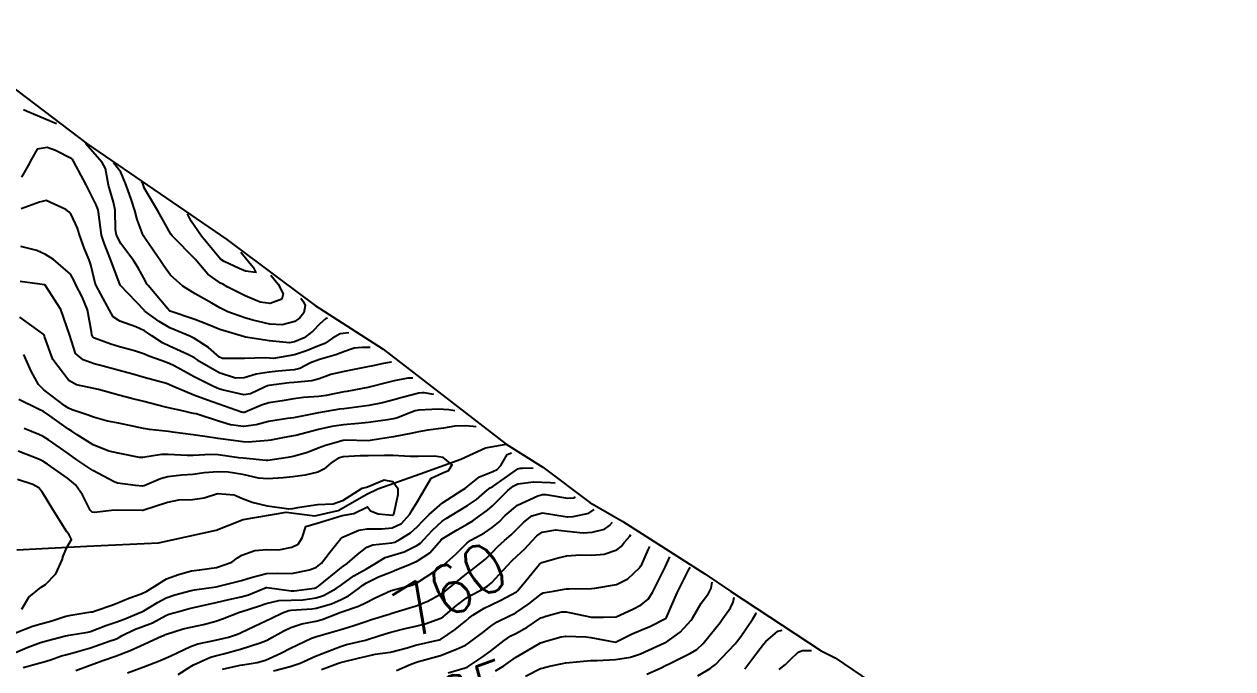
# Model space of a CAD drawing. Header units: metres. Extents: x 318500 to 325275, y 7408834 to 7428799.
# Drawn here: x 322511.4 to 322608.1, y 7422247 to 7422298.6 of the extents above; entities that cross this region are included whole.
import ezdxf
from ezdxf.enums import TextEntityAlignment as Align

# ---------------------------------------------------------------- set-up
doc = ezdxf.new("R2010")
doc.units = ezdxf.units.M
doc.header["$MEASUREMENT"] = 0
for name, color, linetype in [('Area', 45, 'Continuous'), ('Cotas', 45, 'Continuous'), ('Curvas de Nivel 1m', 11, 'Continuous'), ('Curvas de Nivel 5m', 15, 'Continuous'), ('Hidrografia', 140, 'Continuous'), ('Vias Primárias', 230, 'Continuous')]:
    doc.layers.add(name, color=color, linetype=linetype)
doc.styles.add('Style-STANDARD', font='STANDARD.shx')

msp = doc.modelspace()

# ---------------------------------------------------------------- linework, layer by layer
at = {"layer": 'Area'}
msp.add_lwpolyline([(322509.418, 7422294.309), (322516.441, 7422288.995), (322527.6, 7422281.355), (322531.829, 7422278.171), (322534.654, 7422276.073), (322540.114, 7422272.568), (322549.951, 7422264.971), (322552.882, 7422263.139), (322556.646, 7422260.308), (322559.262, 7422258.796), (322565.837, 7422254.613), (322567.887, 7422253.22), (322575.131, 7422248.467), (322576.265, 7422247.901), (322585.902, 7422241.339), (322589.257, 7422238.92), (322597.853, 7422233.155), (322599.221, 7422232.122), (322607.31, 7422226.565), (322615.001, 7422220.49)], dxfattribs=at)
at = {"layer": 'Curvas de Nivel 1m', "flags": 128}
for points, elevation in [([(322513.98, 7422290.6), (322511.639, 7422291.594), (322511.344, 7422291.704)], 762), ([(322535.66, 7422275.05), (322535.493, 7422275.016), (322535.037, 7422274.605), (322534.488, 7422274.018), (322533.773, 7422273.489), (322533.017, 7422273.154), (322532.6, 7422273.091), (322531.017, 7422273.238), (322529.089, 7422273.549), (322529.02, 7422273.565), (322529.002, 7422273.568), (322527.029, 7422274.152), (322526.012, 7422274.572), (322525.04, 7422274.961), (322523.068, 7422275.612), (322523.05, 7422275.616), (322522.862, 7422275.824), (322521.299, 7422277.657), (322521.207, 7422277.784), (322521.083, 7422278.006), (322520.504, 7422279.078), (322520.129, 7422279.675), (322519.12, 7422281.033), (322518.78, 7422281.694), (322518.698, 7422282.131), (322518.656, 7422283.695), (322518.533, 7422284.323), (322518.145, 7422285.7), (322517.888, 7422287.014), (322517.622, 7422287.497), (322516.29, 7422289.02)], 762), ([(322537.37, 7422273.88), (322536.663, 7422273.816), (322536.062, 7422273.46), (322535.444, 7422273.038), (322535.014, 7422272.862), (322533.961, 7422272.437), (322533.006, 7422272.114), (322531.32, 7422271.842), (322531.003, 7422271.848), (322530.662, 7422271.875), (322529.003, 7422271.841), (322527.251, 7422271.824), (322527.004, 7422271.936), (322526.141, 7422272.723), (322525.018, 7422273.441), (322524.628, 7422273.614), (322523.03, 7422274.293), (322522.179, 7422274.784), (322521.049, 7422275.617), (322521.002, 7422275.66), (322519.08, 7422277.69), (322518.325, 7422279.698), (322517.782, 7422281.041), (322517.574, 7422281.706), (322517.323, 7422283.533), (322517.296, 7422283.709), (322517.156, 7422284.129), (322516.354, 7422285.722), (322515.329, 7422287.618), (322515.263, 7422287.739), (322515.211, 7422287.791), (322513.909, 7422288.452), (322513.219, 7422288.706), (322512.434, 7422288.562), (322511.989, 7422287.782), (322511.717, 7422287.27), (322511.188, 7422286.329)], 761), ([(322533.52, 7422276.65), (322533.744, 7422276.366), (322533.874, 7422276.08), (322533.749, 7422275.49), (322533.449, 7422275.089), (322533.039, 7422274.799), (322532.021, 7422274.53), (322531.036, 7422274.589), (322529.691, 7422274.893), (322529.043, 7422275.074), (322527.688, 7422275.57), (322527.054, 7422275.88), (322526.389, 7422276.262), (322525.071, 7422277.009), (322524.084, 7422277.62), (322523.089, 7422278.486), (322522.608, 7422279.15), (322522.297, 7422279.642), (322521.125, 7422281.335), (322520.921, 7422281.663), (322520.438, 7422282.959), (322520.249, 7422283.674), (322519.963, 7422284.479), (322519.555, 7422285.684), (322519.121, 7422286.723), (322518.53, 7422287.48)], 763), ([(322531.13, 7422278.5), (322531.705, 7422277.764), (322532.102, 7422277), (322532.009, 7422276.573), (322531.06, 7422276.22), (322530.27, 7422276.329), (322529.069, 7422276.83), (322527.627, 7422277.572), (322527.269, 7422277.765), (322527.083, 7422277.865), (322526.08, 7422278.586), (322525.205, 7422279.608), (322525.102, 7422279.737), (322523.24, 7422281.629), (322523.132, 7422281.773), (322522.084, 7422283.646), (322521.175, 7422285.169), (322521, 7422285.485), (322520.932, 7422285.664), (322520.869, 7422285.821), (322520.78, 7422285.94)], 764), ([(322540.78, 7422271.54), (322540.711, 7422271.539), (322540.011, 7422271.405), (322539.182, 7422271.233), (322538.997, 7422271.196), (322537.531, 7422270.903), (322536.99, 7422270.792), (322535.906, 7422270.541), (322534.981, 7422270.215), (322534.408, 7422270.049), (322532.976, 7422269.914), (322532.597, 7422269.884), (322530.972, 7422269.662), (322530.864, 7422269.639), (322530.625, 7422269.533), (322529.499, 7422269.007), (322528.961, 7422268.924), (322527.215, 7422269.327), (322526.967, 7422269.41), (322526.547, 7422269.586), (322524.981, 7422270.364), (322523.386, 7422271.234), (322522.997, 7422271.426), (322522.434, 7422271.638), (322521.373, 7422272.024), (322521.005, 7422272.178), (322520.226, 7422272.45), (322519.011, 7422272.777), (322518.315, 7422272.992), (322517.017, 7422273.459), (322516.87, 7422273.563), (322516.805, 7422273.713), (322516.774, 7422273.964), (322516.452, 7422275.719), (322516.031, 7422276.76), (322515.529, 7422277.733), (322515.393, 7422278.045), (322515.088, 7422278.565), (322513.746, 7422279.754), (322513.106, 7422280.152), (322512.41, 7422280.471), (322511.115, 7422280.787)], 759), ([(322542.47, 7422270.26), (322542.09, 7422270.272), (322540.98, 7422270.057), (322540.452, 7422269.924), (322538.972, 7422269.54), (322538.875, 7422269.518), (322538.444, 7422269.428), (322537.21, 7422269.203), (322536.966, 7422269.155), (322535.549, 7422268.876), (322534.96, 7422268.802), (322533.727, 7422268.719), (322532.957, 7422268.606), (322532.015, 7422268.453), (322530.951, 7422268.289), (322530.373, 7422268.111), (322529.065, 7422267.549), (322528.978, 7422267.511), (322528.94, 7422267.507), (322528.9, 7422267.511), (322528.778, 7422267.552), (322526.949, 7422268.179), (322526.052, 7422268.495), (322524.959, 7422268.902), (322523.246, 7422269.627), (322522.972, 7422269.756), (322522.782, 7422269.824), (322520.98, 7422270.327), (322520.085, 7422270.568), (322518.988, 7422270.863), (322517.406, 7422271.291), (322516.996, 7422271.413), (322516.104, 7422271.723), (322515.502, 7422272.23), (322515.02, 7422273.74), (322514.322, 7422275.747), (322513.069, 7422277.687), (322513.022, 7422277.713), (322512.635, 7422277.767), (322511.073, 7422277.982)], 758), ([(322544.16, 7422268.96), (322543.384, 7422269.086), (322543.236, 7422269.096), (322542.965, 7422269.068), (322541.618, 7422268.725), (322540.957, 7422268.529), (322540.061, 7422268.296), (322538.95, 7422268.08), (322538.382, 7422267.995), (322536.946, 7422267.822), (322536.622, 7422267.776), (322534.94, 7422267.499), (322534.916, 7422267.495), (322534.796, 7422267.472), (322532.936, 7422267.1), (322532.459, 7422267.031), (322530.933, 7422266.788), (322529.944, 7422266.525), (322528.929, 7422266.405), (322527.898, 7422266.534), (322526.932, 7422266.81), (322525.138, 7422267.398), (322524.938, 7422267.443), (322524.806, 7422267.469), (322524.15, 7422267.612), (322522.944, 7422267.899), (322522.599, 7422267.982), (322520.951, 7422268.397), (322519.984, 7422268.64), (322518.958, 7422268.903), (322517.327, 7422269.342), (322516.966, 7422269.43), (322515.564, 7422269.731), (322514.975, 7422270.067), (322513.688, 7422271.753), (322513.018, 7422273.586), (322512.984, 7422273.725), (322512.966, 7422273.761), (322511.04, 7422275.13)], 757), ([(322545.85, 7422267.66), (322545.36, 7422267.731), (322544.504, 7422267.789), (322542.945, 7422267.706), (322542.674, 7422267.643), (322541.984, 7422267.38), (322541.241, 7422267.083), (322540.936, 7422267.005), (322540.462, 7422266.924), (322538.933, 7422266.704), (322538.142, 7422266.642), (322536.931, 7422266.54), (322535.999, 7422266.389), (322534.927, 7422266.148), (322533.111, 7422265.686), (322532.921, 7422265.646), (322532.186, 7422265.511), (322531.131, 7422265.312), (322530.916, 7422265.281), (322529.311, 7422265.15), (322528.914, 7422265.166), (322527.096, 7422265.398), (322526.918, 7422265.425), (322525.832, 7422265.591), (322524.921, 7422265.73), (322523.248, 7422265.95), (322522.924, 7422265.989), (322521.421, 7422266.148), (322520.926, 7422266.239), (322520.188, 7422266.407), (322518.93, 7422266.656), (322518.067, 7422266.828), (322516.934, 7422267.145), (322516.519, 7422267.3), (322515.22, 7422267.736), (322514.942, 7422267.849), (322514.649, 7422268.038), (322512.964, 7422269.336), (322512.538, 7422269.766), (322511.942, 7422270.819), (322511.522, 7422271.782), (322511.372, 7422272.153)], 756), ([(322510.685, 7422248.335), (322511.627, 7422248.714), (322512.694, 7422249.114), (322513.183, 7422249.268), (322514.699, 7422249.647), (322515.158, 7422249.733), (322516.473, 7422249.944), (322516.704, 7422250.008), (322517.922, 7422250.481), (322518.716, 7422250.75), (322519.392, 7422251.001), (322520.728, 7422251.539), (322520.813, 7422251.574), (322520.953, 7422251.657), (322522.044, 7422252.337), (322522.746, 7422252.701), (322523.434, 7422252.936), (322524.755, 7422253.275), (322525.023, 7422253.33), (322526.76, 7422253.58), (322528.765, 7422254.078), (322529.558, 7422254.329), (322530.771, 7422254.649), (322531.625, 7422254.658), (322532.771, 7422254.635), (322534.226, 7422254.929), (322534.777, 7422255.143), (322535.174, 7422255.464), (322535.865, 7422256.383), (322536.708, 7422257.451), (322536.761, 7422257.501), (322536.811, 7422257.53), (322538.155, 7422258.095), (322538.822, 7422258.21), (322540.009, 7422258.215), (322540.824, 7422258.291), (322541.567, 7422258.644), (322542.233, 7422259.376), (322542.453, 7422259.765), (322542.85, 7422260.41), (322543.413, 7422261.362), (322543.951, 7422262.277), (322544.88, 7422262.701), (322545.332, 7422262.884), (322545.624, 7422263.329), (322544.899, 7422263.919), (322544.216, 7422264.034), (322542.899, 7422263.99), (322542.276, 7422264), (322540.9, 7422264.086), (322540.215, 7422264.085), (322538.9, 7422264.061), (322538.272, 7422264.057), (322536.898, 7422263.965), (322536.494, 7422263.856), (322535.912, 7422263.46), (322535.362, 7422262.986), (322534.879, 7422262.753), (322533.858, 7422262.502), (322532.873, 7422262.367), (322532.099, 7422262.285), (322530.87, 7422262.199), (322530.127, 7422262.275), (322528.875, 7422262.546), (322527.709, 7422262.736), (322526.878, 7422262.78), (322525.776, 7422262.692), (322524.875, 7422262.572), (322523.99, 7422262.497), (322522.871, 7422262.364), (322522.296, 7422262.212), (322520.989, 7422261.658), (322520.86, 7422261.631), (322520.299, 7422261.666), (322518.863, 7422261.874), (322518.579, 7422261.97), (322516.878, 7422262.889), (322515.6, 7422263.729), (322514.897, 7422264.234), (322513.342, 7422265.327), (322512.918, 7422265.597), (322512.57, 7422265.765), (322511.389, 7422266.248)], 754), ([(322510.702, 7422249.891), (322512.047, 7422250.433), (322512.713, 7422250.617), (322513.613, 7422250.854), (322514.722, 7422251.225), (322515.135, 7422251.323), (322516.728, 7422251.568), (322516.845, 7422251.592), (322517.227, 7422251.703), (322518.333, 7422252.089), (322518.738, 7422252.246), (322519.749, 7422252.666), (322520.75, 7422253.017), (322521.189, 7422253.218), (322521.84, 7422253.644), (322522.766, 7422254.21), (322523.73, 7422254.576), (322524.772, 7422254.846), (322525.417, 7422254.95), (322526.776, 7422255.132), (322527.993, 7422255.562), (322528.451, 7422255.889), (322528.788, 7422256.107), (322529.84, 7422256.489), (322530.796, 7422256.571), (322531.763, 7422256.543), (322532.799, 7422256.737), (322533.293, 7422257.002), (322533.639, 7422257.488), (322533.909, 7422258.399), (322534.828, 7422258.656), (322535.428, 7422258.867), (322536.838, 7422259.293), (322536.976, 7422259.31), (322537.765, 7422259.436), (322538.846, 7422259.983), (322539.088, 7422259.662), (322539.717, 7422259.407), (322540.839, 7422259.301), (322540.906, 7422259.322), (322540.95, 7422259.389), (322541.293, 7422260.948), (322541.302, 7422261.386), (322540.869, 7422261.969), (322540.172, 7422262.099), (322538.862, 7422261.556), (322538.762, 7422261.521), (322538.408, 7422261.427), (322536.85, 7422260.455), (322536.105, 7422260.2), (322534.847, 7422260.125), (322533.253, 7422259.903), (322532.843, 7422259.801), (322532.547, 7422259.799), (322530.845, 7422260.025), (322529.616, 7422260.307), (322528.851, 7422260.621), (322528.191, 7422260.898), (322526.854, 7422261.01), (322525.787, 7422260.654), (322524.849, 7422260.54), (322523.741, 7422260.508), (322522.847, 7422260.32), (322520.873, 7422259.692), (322520.84, 7422259.682), (322520.819, 7422259.681), (322518.84, 7422259.715), (322518.389, 7422259.687), (322517.027, 7422259.517), (322516.838, 7422259.56), (322516.665, 7422259.713), (322516.053, 7422260.923), (322515.505, 7422261.73), (322514.868, 7422262.273), (322513.249, 7422263.392), (322512.888, 7422263.62), (322512.607, 7422263.764), (322510.899, 7422264.415)], 753), ([(322515.514, 7422246.881), (322516.674, 7422247.308), (322516.962, 7422247.419), (322517.68, 7422247.695), (322518.683, 7422248.028), (322519.881, 7422248.475), (322520.692, 7422248.865), (322522.377, 7422249.635), (322522.609, 7422249.724), (322522.702, 7422249.754), (322524.109, 7422250.209), (322524.711, 7422250.362), (322525.728, 7422250.577), (322526.719, 7422250.843), (322527.263, 7422251.031), (322528.616, 7422251.552), (322528.704, 7422251.577), (322528.731, 7422251.587), (322530.215, 7422252.051), (322530.741, 7422252.247), (322531.76, 7422252.495), (322532.745, 7422252.516), (322533.687, 7422252.545), (322534.748, 7422252.692), (322535.336, 7422252.876), (322536.354, 7422253.446), (322536.763, 7422253.746), (322537.754, 7422254.446), (322538.776, 7422255.02), (322539.43, 7422255.41), (322540.259, 7422255.927), (322540.791, 7422256.091), (322541.786, 7422256.389), (322542.803, 7422256.879), (322543.09, 7422257.082), (322543.36, 7422257.362), (322544.054, 7422258.119), (322544.832, 7422258.819), (322545.137, 7422259.034), (322545.635, 7422259.328), (322546.848, 7422260.067), (322547.583, 7422260.573), (322548.423, 7422261.294), (322548.668, 7422261.487), (322548.865, 7422261.609), (322549.857, 7422262.294), (322550.886, 7422263.018), (322551.07, 7422263.074), (322551.247, 7422263.076), (322552.11, 7422263.1)], 756), ([(322511.217, 7422251.783), (322511.762, 7422252.757), (322512.757, 7422253.551), (322512.89, 7422253.627), (322513.088, 7422253.757), (322513.911, 7422254.606), (322514.417, 7422255.744), (322514.503, 7422256.024), (322514.795, 7422256.724), (322515.186, 7422257.353), (322514.989, 7422257.737), (322514.813, 7422257.972), (322513.672, 7422259.752), (322512.854, 7422261.123), (322512.576, 7422261.483), (322512.083, 7422261.772), (322510.865, 7422262.146)], 752), ([(322519.647, 7422246.689), (322520.671, 7422247.08), (322521.097, 7422247.231), (322522.128, 7422247.638), (322522.682, 7422247.864), (322523.111, 7422248.05), (322524.692, 7422248.814), (322525.268, 7422249.02), (322526.697, 7422249.315), (322527.739, 7422249.564), (322528.46, 7422249.797), (322528.705, 7422249.905), (322529.815, 7422250.432), (322530.72, 7422250.854), (322531.165, 7422251.074), (322532.06, 7422251.507), (322532.557, 7422251.677), (322532.733, 7422251.7), (322534.398, 7422251.813), (322534.736, 7422251.861), (322535.964, 7422252.23), (322536.747, 7422252.552), (322537.334, 7422252.851), (322538.094, 7422253.427), (322538.469, 7422253.717), (322538.765, 7422253.887), (322539.733, 7422254.369), (322540.774, 7422254.789), (322541.209, 7422254.953), (322542.204, 7422255.376), (322542.617, 7422255.537), (322542.783, 7422255.603), (322543.849, 7422256.3), (322544.732, 7422257.341), (322544.767, 7422257.384), (322544.811, 7422257.42), (322546.011, 7422258.134), (322546.829, 7422258.6), (322547.272, 7422258.867), (322547.903, 7422259.299), (322548.441, 7422259.697), (322548.848, 7422260.05), (322550.078, 7422261.272), (322550.505, 7422261.626), (322550.868, 7422261.818), (322552.128, 7422261.984), (322553.502, 7422261.911), (322553.86, 7422261.9)], 757), ([(322523.709, 7422246.569), (322524.674, 7422247.179), (322524.943, 7422247.33), (322525.455, 7422247.592), (322526.304, 7422247.963), (322526.685, 7422248.072), (322527.333, 7422248.216), (322528.69, 7422248.581), (322530.278, 7422249.108), (322530.697, 7422249.252), (322530.882, 7422249.334), (322531.196, 7422249.515), (322532.156, 7422250.058), (322532.712, 7422250.324), (322533.595, 7422250.609), (322534.72, 7422250.831), (322535.218, 7422250.967), (322536.443, 7422251.444), (322536.651, 7422251.522), (322536.732, 7422251.542), (322538.143, 7422252.022), (322538.744, 7422252.324), (322539.46, 7422252.699), (322540.758, 7422253.276), (322540.843, 7422253.305), (322541.148, 7422253.386), (322542.416, 7422253.721), (322542.765, 7422253.875), (322544.317, 7422254.889), (322544.779, 7422255.197), (322544.967, 7422255.337), (322545.926, 7422256.19), (322546.806, 7422257.068), (322546.931, 7422257.186), (322547.115, 7422257.307), (322548.209, 7422257.906), (322548.825, 7422258.316), (322549.357, 7422258.757), (322549.868, 7422259.275), (322550.848, 7422260.098), (322552.468, 7422260.847), (322552.857, 7422260.951), (322553.127, 7422260.958), (322554.854, 7422260.656), (322555.366, 7422260.691), (322555.49, 7422260.78)], 758), ([(322527.252, 7422246.991), (322528.676, 7422247.308), (322528.88, 7422247.343), (322530.014, 7422247.53), (322530.682, 7422247.704), (322531.914, 7422248.282), (322532.692, 7422248.687), (322534.372, 7422249.475), (322534.611, 7422249.562), (322534.702, 7422249.588), (322536.162, 7422249.995), (322536.711, 7422250.165), (322537.68, 7422250.465), (322538.721, 7422250.803), (322539.182, 7422250.954), (322540.581, 7422251.392), (322540.691, 7422251.43), (322540.731, 7422251.444), (322542.222, 7422251.891), (322542.74, 7422252.055), (322543.665, 7422252.437), (322544.755, 7422253.012), (322544.947, 7422253.147), (322545.185, 7422253.334), (322546.773, 7422254.607), (322547.174, 7422254.908), (322547.689, 7422255.301), (322548.282, 7422255.801), (322548.795, 7422256.285), (322549.285, 7422256.8), (322549.803, 7422257.275), (322550.344, 7422257.74), (322550.824, 7422258.212), (322551.346, 7422258.739), (322551.995, 7422259.243), (322552.843, 7422259.491), (322554.664, 7422259.212), (322554.839, 7422259.167), (322554.888, 7422259.161), (322555.304, 7422259.203), (322556.558, 7422259.469), (322556.97, 7422259.77)], 759), ([(322535.164, 7422246.971), (322536.44, 7422247.444), (322536.681, 7422247.522), (322538.212, 7422247.897), (322538.686, 7422248.018), (322539.465, 7422248.186), (322540.69, 7422248.366), (322542.021, 7422248.705), (322542.695, 7422248.908), (322544.577, 7422249.342), (322544.676, 7422249.365), (322544.7, 7422249.373), (322545.867, 7422250.168), (322546.723, 7422250.871), (322546.963, 7422251.071), (322547.286, 7422251.304), (322548.174, 7422251.86), (322548.743, 7422252.147), (322549.516, 7422252.511), (322550.759, 7422253.179), (322550.807, 7422253.212), (322550.858, 7422253.259), (322551.271, 7422253.758), (322552.474, 7422255.235), (322552.619, 7422255.396), (322552.784, 7422255.512), (322554.112, 7422255.894), (322554.793, 7422256.051), (322555.855, 7422256.133), (322556.794, 7422256.107), (322557.775, 7422256.186), (322558.801, 7422256.538), (322559.138, 7422256.813), (322559.4, 7422257.144), (322559.824, 7422257.639), (322559.91, 7422257.75)], 761), ([(322541.159, 7422246.897), (322542.258, 7422247.366), (322542.682, 7422247.54), (322542.934, 7422247.609), (322544.687, 7422248.08), (322545.959, 7422248.588), (322546.696, 7422248.925), (322546.94, 7422249.065), (322547.255, 7422249.304), (322548.072, 7422249.934), (322548.717, 7422250.431), (322549.235, 7422250.77), (322550.223, 7422251.268), (322550.568, 7422251.426), (322550.734, 7422251.516), (322551.761, 7422252.228), (322552.757, 7422253.017), (322552.898, 7422253.088), (322553.738, 7422253.22), (322554.595, 7422253.379), (322554.762, 7422253.407), (322554.976, 7422253.42), (322556.763, 7422253.437), (322557.045, 7422253.458), (322558.766, 7422253.772), (322559.683, 7422254.228), (322560.624, 7422255.132), (322560.695, 7422255.217), (322560.784, 7422255.374), (322561.338, 7422256.585), (322561.44, 7422256.8)], 762), ([(322545.302, 7422246.699), (322546.677, 7422247.114), (322546.819, 7422247.168), (322547.069, 7422247.306), (322548.036, 7422247.947), (322548.691, 7422248.427), (322549.787, 7422249.274), (322550.324, 7422249.647), (322550.709, 7422249.857), (322551.618, 7422250.345), (322552.728, 7422251.091), (322552.821, 7422251.137), (322553.116, 7422251.226), (322554.379, 7422251.57), (322554.736, 7422251.58), (322556.647, 7422251.181), (322556.73, 7422251.164), (322556.749, 7422251.16), (322557.73, 7422251.165), (322558.71, 7422251.171), (322558.73, 7422251.177), (322560.077, 7422251.8), (322560.745, 7422252.134), (322561.293, 7422252.581), (322561.636, 7422253.117), (322562.499, 7422254.826), (322562.641, 7422255.102), (322562.685, 7422255.198), (322563.04, 7422255.97)], 763), ([(322549.095, 7422246.863), (322549.748, 7422247.274), (322550.687, 7422247.916), (322552.41, 7422248.948), (322552.699, 7422249.095), (322552.795, 7422249.133), (322553.125, 7422249.226), (322554.346, 7422249.573), (322554.706, 7422249.628), (322556.318, 7422249.574), (322556.705, 7422249.521), (322558.7, 7422249.15), (322560.028, 7422249.819), (322560.715, 7422250.106), (322561.43, 7422250.409), (322562.73, 7422251.083), (322563.35, 7422252.492), (322563.624, 7422253.087), (322564.454, 7422254.752), (322564.618, 7422255.072), (322564.65, 7422255.14)], 764), ([(322561.198, 7422246.596), (322562.338, 7422247.105), (322562.682, 7422247.276), (322563.04, 7422247.451), (322564.692, 7422248.261), (322565.181, 7422248.579), (322565.688, 7422249.06), (322566.159, 7422249.605), (322566.719, 7422250.303), (322567.049, 7422250.721), (322567.286, 7422251.042), (322567.883, 7422251.892), (322568.111, 7422252.349), (322568.18, 7422252.74)], 766), ([(322565.27, 7422246.465), (322566.263, 7422247.054), (322566.511, 7422247.222), (322566.683, 7422247.38), (322568.248, 7422249.027), (322568.456, 7422249.271), (322568.709, 7422249.614), (322569.686, 7422251.006), (322569.923, 7422251.409), (322569.95, 7422251.52)], 767), ([(322569.022, 7422247.015), (322569.992, 7422248.293), (322570.528, 7422248.993), (322570.712, 7422249.214), (322571.673, 7422250.028), (322572.03, 7422250.1)], 768), ([(322571.787, 7422246.979), (322572.287, 7422247.373), (322572.692, 7422247.763), (322573.301, 7422248.361), (322573.64, 7422248.487), (322574.36, 7422248.5)], 769)]:
    msp.add_lwpolyline(points, dxfattribs=dict(at, elevation=elevation))
at = {"layer": 'Curvas de Nivel 5m', "flags": 128}
for points, elevation in [([(322539.07, 7422272.71), (322538.42, 7422272.725), (322537.798, 7422272.652), (322537.009, 7422272.392), (322536.331, 7422272.133), (322535.003, 7422271.761), (322534.301, 7422271.48), (322533.447, 7422271.039), (322532.992, 7422270.938), (322531.698, 7422270.811), (322530.988, 7422270.741), (322529.949, 7422270.576), (322528.981, 7422270.283), (322528.289, 7422270.251), (322526.987, 7422270.697), (322525.42, 7422271.604), (322525.179, 7422271.785), (322525.003, 7422271.897), (322524.48, 7422272.141), (322523.012, 7422272.816), (322522.467, 7422273.09), (322521.615, 7422273.651), (322521.263, 7422273.896), (322521.026, 7422274.04), (322520.329, 7422274.368), (322519.037, 7422274.813), (322518.521, 7422275.167), (322518.206, 7422275.693), (322517.177, 7422277.61), (322517.127, 7422277.71), (322517.082, 7422277.862), (322516.712, 7422279.332), (322516.583, 7422279.718), (322516.225, 7422280.611), (322515.826, 7422281.73), (322515.653, 7422282.25), (322515.146, 7422283.352), (322514.975, 7422283.568), (322514.72, 7422283.746), (322513.16, 7422284.454), (322512.609, 7422284.325), (322511.15, 7422283.807)], 760), ([(322528.73, 7422280.34), (322529.72, 7422279.125), (322529.912, 7422278.721), (322529.093, 7422278.82), (322528.576, 7422279.039), (322527.381, 7422279.576), (322527.103, 7422279.776), (322525.58, 7422281.603), (322524.739, 7422282.814), (322524.45, 7422283.41)], 765), ([(322547.54, 7422266.36), (322547.316, 7422266.39), (322546.669, 7422266.449), (322545.838, 7422266.419), (322544.929, 7422266.274), (322543.67, 7422266.101), (322542.926, 7422265.976), (322542.439, 7422265.861), (322540.922, 7422265.581), (322539.884, 7422265.406), (322539.064, 7422265.272), (322538.918, 7422265.263), (322537.07, 7422265.295), (322536.917, 7422265.282), (322535.489, 7422264.886), (322534.908, 7422264.654), (322534.059, 7422264.326), (322532.897, 7422263.999), (322532.486, 7422263.916), (322530.892, 7422263.689), (322530.735, 7422263.689), (322528.895, 7422263.857), (322528.555, 7422263.896), (322526.898, 7422264.121), (322526.332, 7422264.152), (322524.897, 7422264.072), (322524.432, 7422264.071), (322522.898, 7422264.165), (322522.387, 7422264.149), (322520.894, 7422263.924), (322520.628, 7422263.929), (322518.899, 7422264.261), (322518.161, 7422264.431), (322516.908, 7422264.927), (322515.627, 7422265.729), (322515.2, 7422266.013), (322514.924, 7422266.187), (322513.433, 7422267.258), (322512.938, 7422267.608), (322512.838, 7422267.661), (322512.598, 7422267.765), (322510.951, 7422268.549)], 755), ([(322511.315, 7422247.136), (322512.676, 7422247.507), (322512.879, 7422247.556), (322513.492, 7422247.752), (322514.368, 7422248.058), (322514.684, 7422248.139), (322515.214, 7422248.261), (322516.69, 7422248.702), (322518.269, 7422249.26), (322518.697, 7422249.404), (322518.89, 7422249.486), (322519.237, 7422249.675), (322520.21, 7422250.162), (322520.71, 7422250.354), (322521.65, 7422250.712), (322522.725, 7422251.297), (322522.953, 7422251.4), (322523.75, 7422251.615), (322524.521, 7422251.815), (322524.734, 7422251.865), (322526.139, 7422252.186), (322526.741, 7422252.318), (322527.756, 7422252.554), (322528.748, 7422252.773), (322529.341, 7422252.951), (322530.734, 7422253.52), (322530.76, 7422253.526), (322530.826, 7422253.519), (322532.756, 7422253.265), (322532.989, 7422253.264), (322534.603, 7422253.472), (322534.76, 7422253.519), (322534.927, 7422253.633), (322536.777, 7422255.122), (322536.966, 7422255.25), (322537.229, 7422255.436), (322538.053, 7422256.169), (322538.8, 7422256.753), (322539.277, 7422256.939), (322540.806, 7422257.108), (322541.033, 7422257.161), (322541.474, 7422257.383), (322542.301, 7422257.892), (322542.825, 7422258.365), (322543.314, 7422258.881), (322543.784, 7422259.356), (322544.85, 7422260.304), (322546.427, 7422261.316), (322546.7, 7422261.475), (322546.865, 7422261.621), (322547.817, 7422262.359), (322548.882, 7422262.79), (322549.212, 7422262.958), (322549.51, 7422263.281), (322550.029, 7422264.148), (322550.36, 7422264.3)], 755), ([(322531.322, 7422246.861), (322532.676, 7422247.205), (322532.899, 7422247.275), (322533.462, 7422247.488), (322534.686, 7422248.024), (322535.648, 7422248.414), (322536.694, 7422248.806), (322537.176, 7422248.955), (322538.699, 7422249.326), (322539.01, 7422249.415), (322540.27, 7422249.833), (322540.709, 7422249.962), (322541.857, 7422250.234), (322542.716, 7422250.428), (322543.454, 7422250.624), (322544.726, 7422251.072), (322544.895, 7422251.17), (322545.087, 7422251.335), (322545.968, 7422252.095), (322546.75, 7422252.666), (322547.153, 7422252.907), (322547.904, 7422253.299), (322548.437, 7422253.62), (322548.766, 7422253.9), (322550.053, 7422255.271), (322550.402, 7422255.649), (322550.791, 7422256.019), (322551.432, 7422256.619), (322552.002, 7422257.242), (322552.397, 7422257.655), (322552.821, 7422257.942), (322553.914, 7422258.129), (322554.822, 7422258.03), (322556.103, 7422257.908), (322556.822, 7422257.948), (322557.803, 7422258.188), (322558.218, 7422258.468), (322558.44, 7422258.76)], 760), ([(322551.478, 7422246.437), (322552.677, 7422247.036), (322552.818, 7422247.088), (322553.414, 7422247.223), (322554.441, 7422247.454), (322554.683, 7422247.495), (322555.009, 7422247.531), (322556.685, 7422247.678), (322557.211, 7422247.697), (322558.686, 7422247.768), (322559.877, 7422247.949), (322560.691, 7422248.225), (322562.615, 7422249.101), (322562.674, 7422249.127), (322562.701, 7422249.14), (322563.851, 7422249.945), (322564.728, 7422250.909), (322564.797, 7422251.001), (322564.845, 7422251.069), (322565.55, 7422252.26), (322566.121, 7422253.056), (322566.338, 7422253.48), (322566.41, 7422253.95)], 765)]:
    msp.add_lwpolyline(points, dxfattribs=dict(at, elevation=elevation))
at = {"layer": 'Hidrografia'}
msp.add_lwpolyline([(322510.805, 7422256.529), (322516.405, 7422256.816), (322522.148, 7422257.103), (322526.743, 7422258.107), (322528.897, 7422258.968), (322532.343, 7422259.542), (322534.64, 7422259.255), (322536.506, 7422259.686), (322538.804, 7422260.978), (322539.665, 7422261.408), (322543.073, 7422262.625), (322546.311, 7422263.793), (322548.29, 7422264.693), (322549.951, 7422264.971)], dxfattribs=at)
at = {"layer": 'Vias Primárias'}
for points in [[(323715.644, 7420145.548, 0), (323709.04, 7420132.939)], [(323831.088, 7420001.787, 0), (323833.844, 7420008.443, 0.220888)]]:
    msp.add_lwpolyline(points, format="xyb", dxfattribs=at)

# ---------------------------------------------------------------- texts
at = {"layer": 'Cotas', "style": 'Style-STANDARD'}
for s, rotation, p in [('760', 31.0893, (322545.485, 7422253.383, 760)), ('765', 19.94567, (322546.055, 7422244.534, 765))]:
    msp.add_text(s, height=4, rotation=rotation, dxfattribs=at).set_placement(p, align=Align.MIDDLE_CENTER)

doc.saveas('drawing.dxf')
